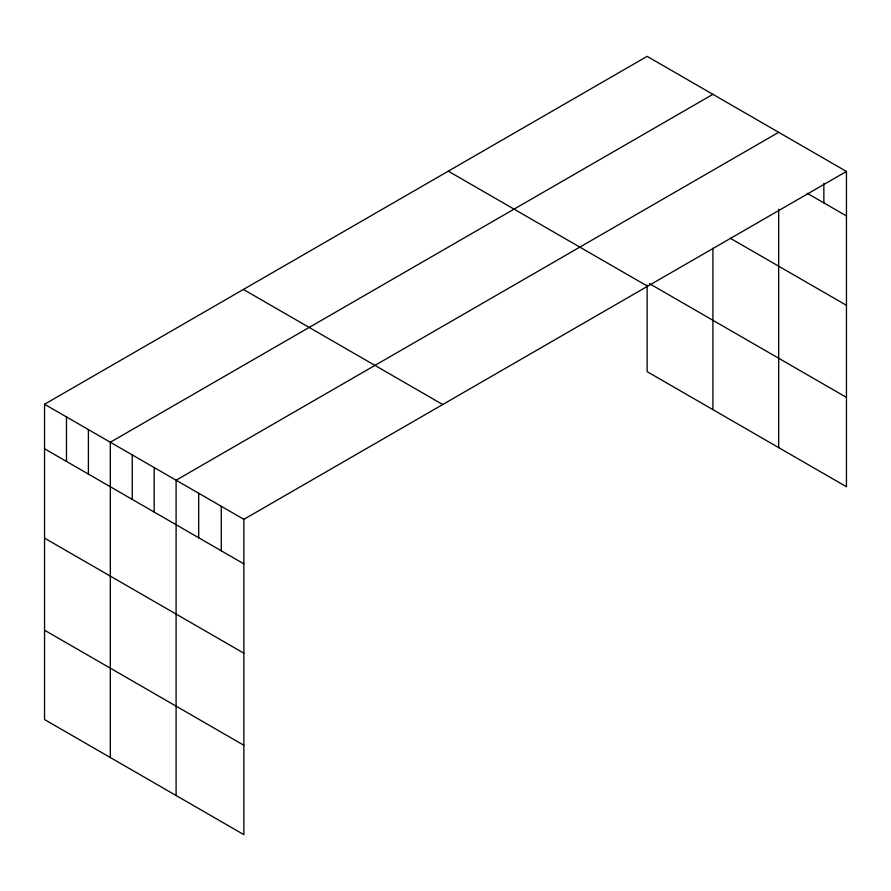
<?xml version="1.0" encoding="UTF-8"?>
<svg xmlns="http://www.w3.org/2000/svg" width="891" height="891" viewBox="0 0 891 891"><rect width="100%" height="100%" fill="white"/><g stroke="black" fill="none" stroke-linecap="round" stroke-linejoin="round"><path stroke-width="1.34" d="M44.55 404.258L243.867 519.342L243.867 834.633L44.55 719.56L44.55 404.258L647.133 56.367L846.45 171.44L846.45 486.742L647.133 371.658L647.133 285.009M712.911 94.335L110.328 442.237L110.328 757.539M778.678 132.314L176.095 480.216L176.095 795.507M243.867 519.342L846.45 171.44M807.213 193.302L846.45 215.956M730.219 238.209L846.45 305.312M649.439 283.639L846.45 397.375M448.284 171.172L647.601 286.245M243.399 289.452L442.716 404.525M44.55 448.774L243.867 563.847M44.55 538.131L243.867 653.203M44.55 630.204L243.867 745.277M823.863 183.435L823.863 202.914M778.678 209.318L778.678 447.616M712.911 248.221L712.911 409.637M221.28 506.3L221.28 550.805M198.693 493.258L198.693 537.763M154.176 467.552L154.176 512.069M132.247 454.889L132.247 499.405M88.398 429.573L88.398 474.09M66.48 416.921L66.48 461.427"/></g></svg>
